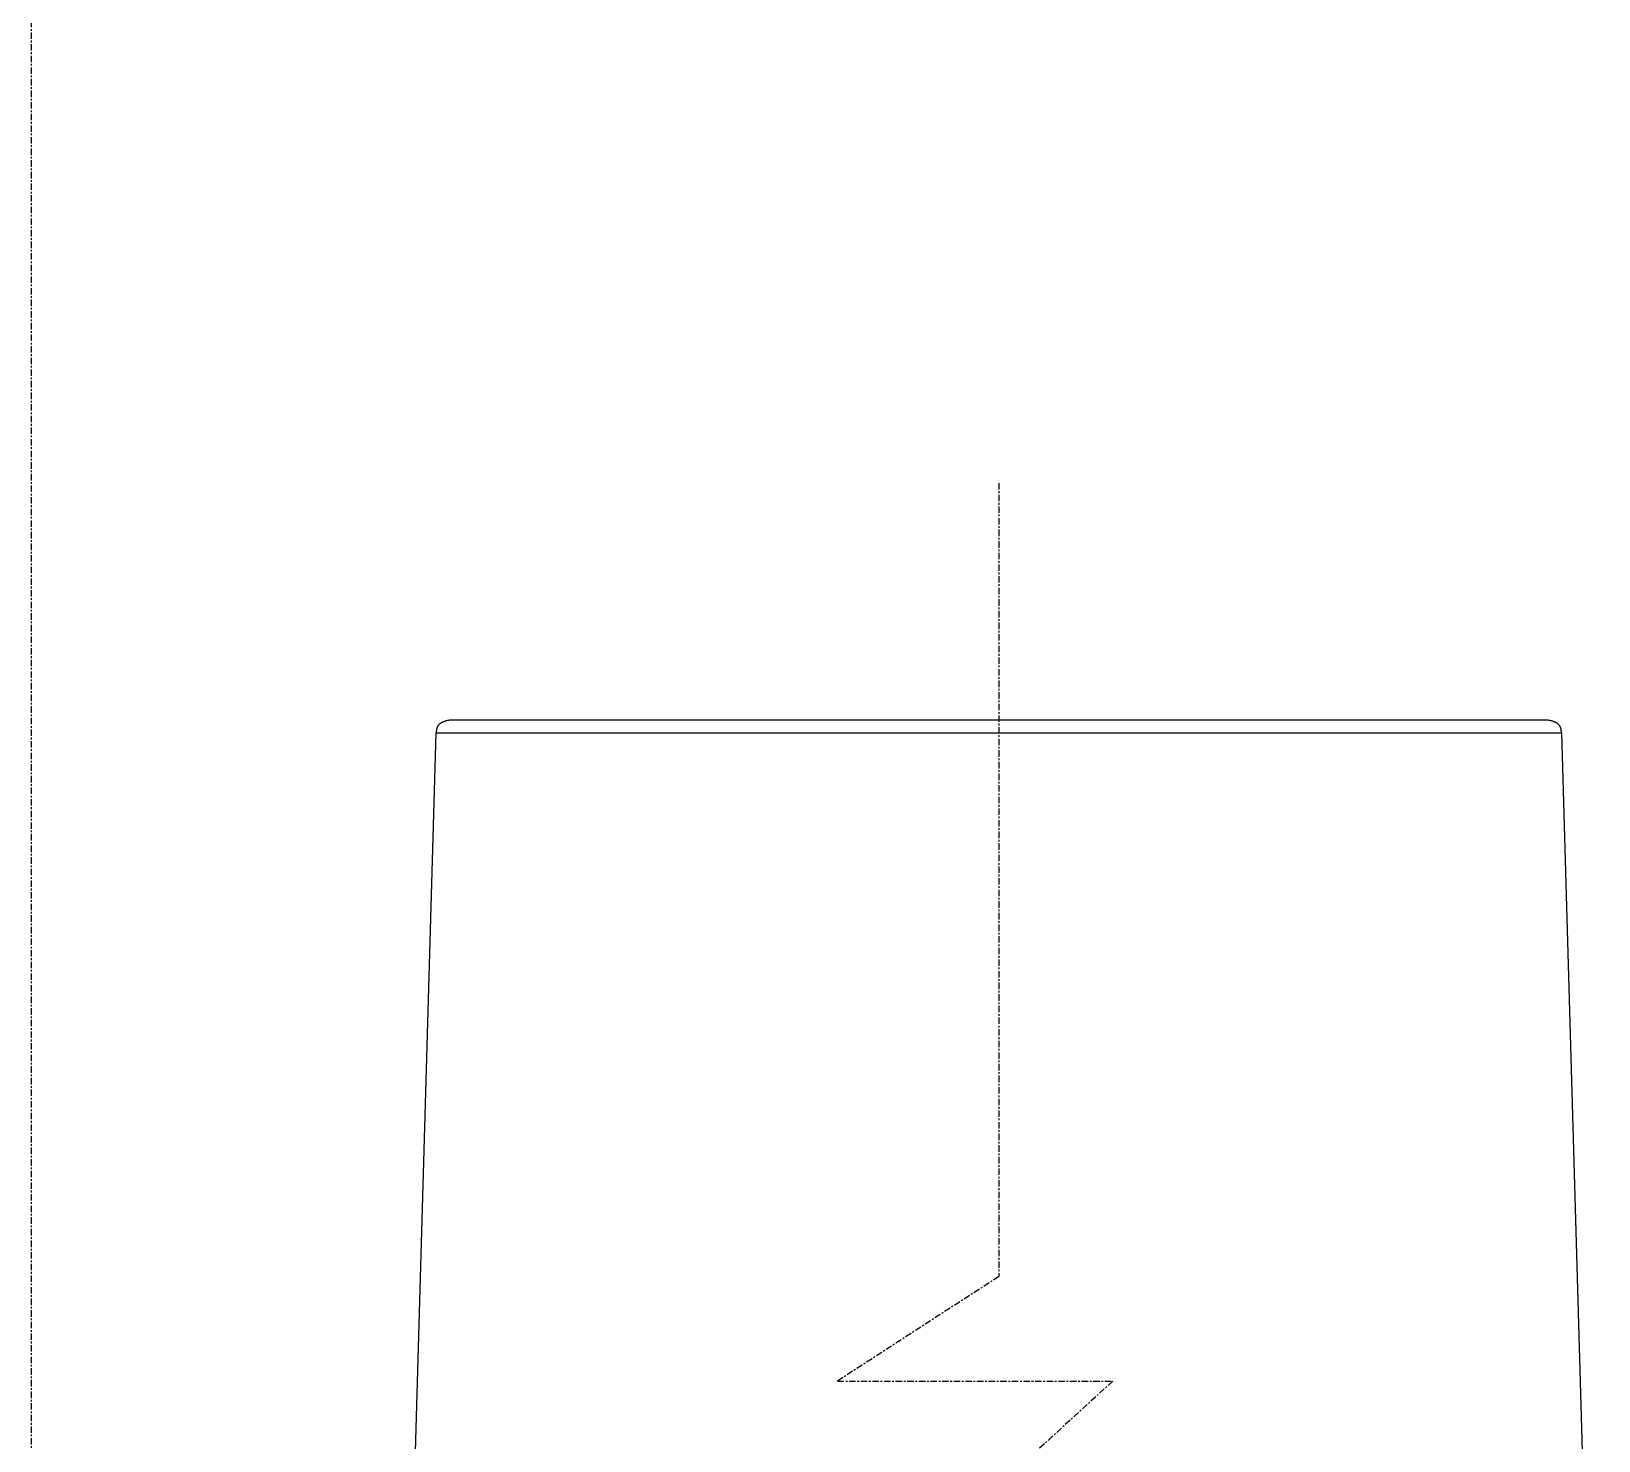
# Model space of a CAD drawing. Header units: millimetres. Extents: x 2944 to 4044, y 1234 to 2718.
# Drawn here: x 3387.8 to 3478.8, y 1984.6 to 2066.5 of the extents above; entities that cross this region are included whole.
import ezdxf

# ---------------------------------------------------------------- set-up
doc = ezdxf.new("R2010")
doc.units = ezdxf.units.MM
doc.linetypes.add('CENTER', pattern=[0.6, 0.375, -0.075, 0.075, -0.075])
doc.layers.add('CEN2', color=1, linetype='Continuous')
doc.layers.add('main', color=7, linetype='Continuous')

msp = doc.modelspace()

# ---------------------------------------------------------------- linework, layer by layer
at = {"layer": 'CEN2', "linetype": 'CENTER'}
for p, q in [((3387.777, 1902.75), (3387.777, 2185.961)), ((3443.967, 2040.287), (3443.967, 1994.182)), ((3443.967, 1994.182), (3434.598, 1988.111)), ((3434.598, 1988.111), (3450.59, 1988.111)), ((3450.59, 1988.111), (3443.967, 1982.04))]:
    msp.add_line(p, q, dxfattribs=at)
at = {"layer": 'main'}
for p, q in [((3411.448, 2026.254), (3411.436, 2026.241)), ((3411.461, 2026.267), (3411.448, 2026.254)), ((3411.474, 2026.279), (3411.461, 2026.267)), ((3411.487, 2026.29), (3411.474, 2026.279)), ((3411.501, 2026.302), (3411.487, 2026.29)), ((3411.515, 2026.313), (3411.501, 2026.302)), ((3411.532, 2026.325), (3411.515, 2026.313)), ((3411.55, 2026.337), (3411.532, 2026.325)), ((3411.567, 2026.348), (3411.55, 2026.337)), ((3411.585, 2026.359), (3411.567, 2026.348)), ((3411.604, 2026.369), (3411.585, 2026.359)), ((3411.622, 2026.379), (3411.604, 2026.369)), ((3411.641, 2026.389), (3411.622, 2026.379)), ((3411.66, 2026.398), (3411.641, 2026.389)), ((3411.682, 2026.407), (3411.66, 2026.398)), ((3411.704, 2026.416), (3411.682, 2026.407)), ((3411.726, 2026.425), (3411.704, 2026.416)), ((3411.748, 2026.433), (3411.726, 2026.425)), ((3411.771, 2026.441), (3411.748, 2026.433)), ((3411.794, 2026.448), (3411.771, 2026.441)), ((3411.84, 2026.462), (3411.794, 2026.448)), ((3411.867, 2026.469), (3411.84, 2026.462)), ((3411.894, 2026.475), (3411.867, 2026.469)), ((3411.948, 2026.487), (3411.894, 2026.475)), ((3412.003, 2026.497), (3411.948, 2026.487)), ((3412.059, 2026.506), (3412.003, 2026.497)), ((3412.114, 2026.512), (3412.059, 2026.506)), ((3412.17, 2026.517), (3412.114, 2026.512)), ((3412.226, 2026.52), (3412.17, 2026.517)), ((3412.282, 2026.522), (3412.226, 2026.52)), ((3443.967, 2026.523), (3412.282, 2026.522)), ((3475.652, 2026.522), (3443.967, 2026.523)), ((3475.708, 2026.52), (3475.652, 2026.522)), ((3475.764, 2026.517), (3475.708, 2026.52)), ((3475.819, 2026.512), (3475.764, 2026.517)), ((3475.875, 2026.506), (3475.819, 2026.512)), ((3475.93, 2026.497), (3475.875, 2026.506)), ((3475.985, 2026.487), (3475.93, 2026.497)), ((3476.04, 2026.475), (3475.985, 2026.487)), ((3476.067, 2026.469), (3476.04, 2026.475)), ((3476.094, 2026.462), (3476.067, 2026.469)), ((3476.14, 2026.448), (3476.094, 2026.462)), ((3476.163, 2026.441), (3476.14, 2026.448)), ((3476.185, 2026.433), (3476.163, 2026.441)), ((3476.208, 2026.425), (3476.185, 2026.433)), ((3476.23, 2026.416), (3476.208, 2026.425)), ((3476.252, 2026.407), (3476.23, 2026.416)), ((3476.274, 2026.398), (3476.252, 2026.407)), ((3476.293, 2026.389), (3476.274, 2026.398)), ((3476.311, 2026.379), (3476.293, 2026.389)), ((3476.33, 2026.369), (3476.311, 2026.379)), ((3476.348, 2026.359), (3476.33, 2026.369)), ((3476.366, 2026.348), (3476.348, 2026.359)), ((3476.384, 2026.337), (3476.366, 2026.348)), ((3476.401, 2026.325), (3476.384, 2026.337)), ((3476.418, 2026.313), (3476.401, 2026.325)), ((3476.432, 2026.302), (3476.418, 2026.313)), ((3476.446, 2026.29), (3476.432, 2026.302)), ((3476.46, 2026.279), (3476.446, 2026.29)), ((3476.473, 2026.267), (3476.46, 2026.279)), ((3476.485, 2026.254), (3476.473, 2026.267)), ((3476.498, 2026.241), (3476.485, 2026.254)), ((3409.131, 1951.302), (3411.296, 2025.779)), ((3411.297, 2025.872), (3411.293, 2025.779)), ((3411.296, 2025.779), (3413.423, 2025.779)), ((3411.298, 2025.895), (3411.297, 2025.872)), ((3411.3, 2025.918), (3411.298, 2025.895)), ((3411.303, 2025.941), (3411.3, 2025.918)), ((3411.307, 2025.964), (3411.303, 2025.941)), ((3411.31, 2025.981), (3411.307, 2025.964)), ((3411.313, 2025.998), (3411.31, 2025.981)), ((3411.317, 2026.015), (3411.313, 2025.998)), ((3411.321, 2026.032), (3411.317, 2026.015)), ((3411.326, 2026.049), (3411.321, 2026.032)), ((3411.331, 2026.066), (3411.326, 2026.049)), ((3411.337, 2026.082), (3411.331, 2026.066)), ((3411.341, 2026.09), (3411.337, 2026.082)), ((3411.344, 2026.098), (3411.341, 2026.09)), ((3411.351, 2026.114), (3411.344, 2026.098)), ((3411.358, 2026.129), (3411.351, 2026.114)), ((3411.366, 2026.144), (3411.358, 2026.129)), ((3411.374, 2026.159), (3411.366, 2026.144)), ((3411.383, 2026.173), (3411.374, 2026.159)), ((3411.393, 2026.187), (3411.383, 2026.173)), ((3411.402, 2026.201), (3411.393, 2026.187)), ((3411.413, 2026.214), (3411.402, 2026.201)), ((3411.418, 2026.221), (3411.413, 2026.214)), ((3411.424, 2026.228), (3411.418, 2026.221)), ((3411.436, 2026.241), (3411.424, 2026.228)), ((3413.426, 2025.779), (3443.967, 2025.779)), ((3443.967, 2025.779), (3474.508, 2025.779)), ((3474.511, 2025.779), (3476.637, 2025.779)), ((3476.509, 2026.228), (3476.498, 2026.241)), ((3476.515, 2026.221), (3476.509, 2026.228)), ((3476.521, 2026.214), (3476.515, 2026.221)), ((3476.531, 2026.201), (3476.521, 2026.214)), ((3476.541, 2026.187), (3476.531, 2026.201)), ((3476.55, 2026.173), (3476.541, 2026.187)), ((3476.559, 2026.159), (3476.55, 2026.173)), ((3476.568, 2026.144), (3476.559, 2026.159)), ((3476.576, 2026.129), (3476.568, 2026.144)), ((3476.583, 2026.114), (3476.576, 2026.129)), ((3476.59, 2026.098), (3476.583, 2026.114)), ((3476.593, 2026.09), (3476.59, 2026.098)), ((3476.596, 2026.082), (3476.593, 2026.09)), ((3476.602, 2026.066), (3476.596, 2026.082)), ((3476.607, 2026.049), (3476.602, 2026.066)), ((3476.612, 2026.032), (3476.607, 2026.049)), ((3476.617, 2026.015), (3476.612, 2026.032)), ((3476.621, 2025.998), (3476.617, 2026.015)), ((3476.624, 2025.981), (3476.621, 2025.998)), ((3476.627, 2025.964), (3476.624, 2025.981)), ((3476.63, 2025.941), (3476.627, 2025.964)), ((3476.633, 2025.918), (3476.63, 2025.941)), ((3476.635, 2025.895), (3476.633, 2025.918)), ((3476.637, 2025.872), (3476.635, 2025.895)), ((3476.641, 2025.779), (3476.637, 2025.872)), ((3476.637, 2025.779), (3478.803, 1951.302))]:
    msp.add_line(p, q, dxfattribs=at)

doc.saveas('drawing.dxf')
